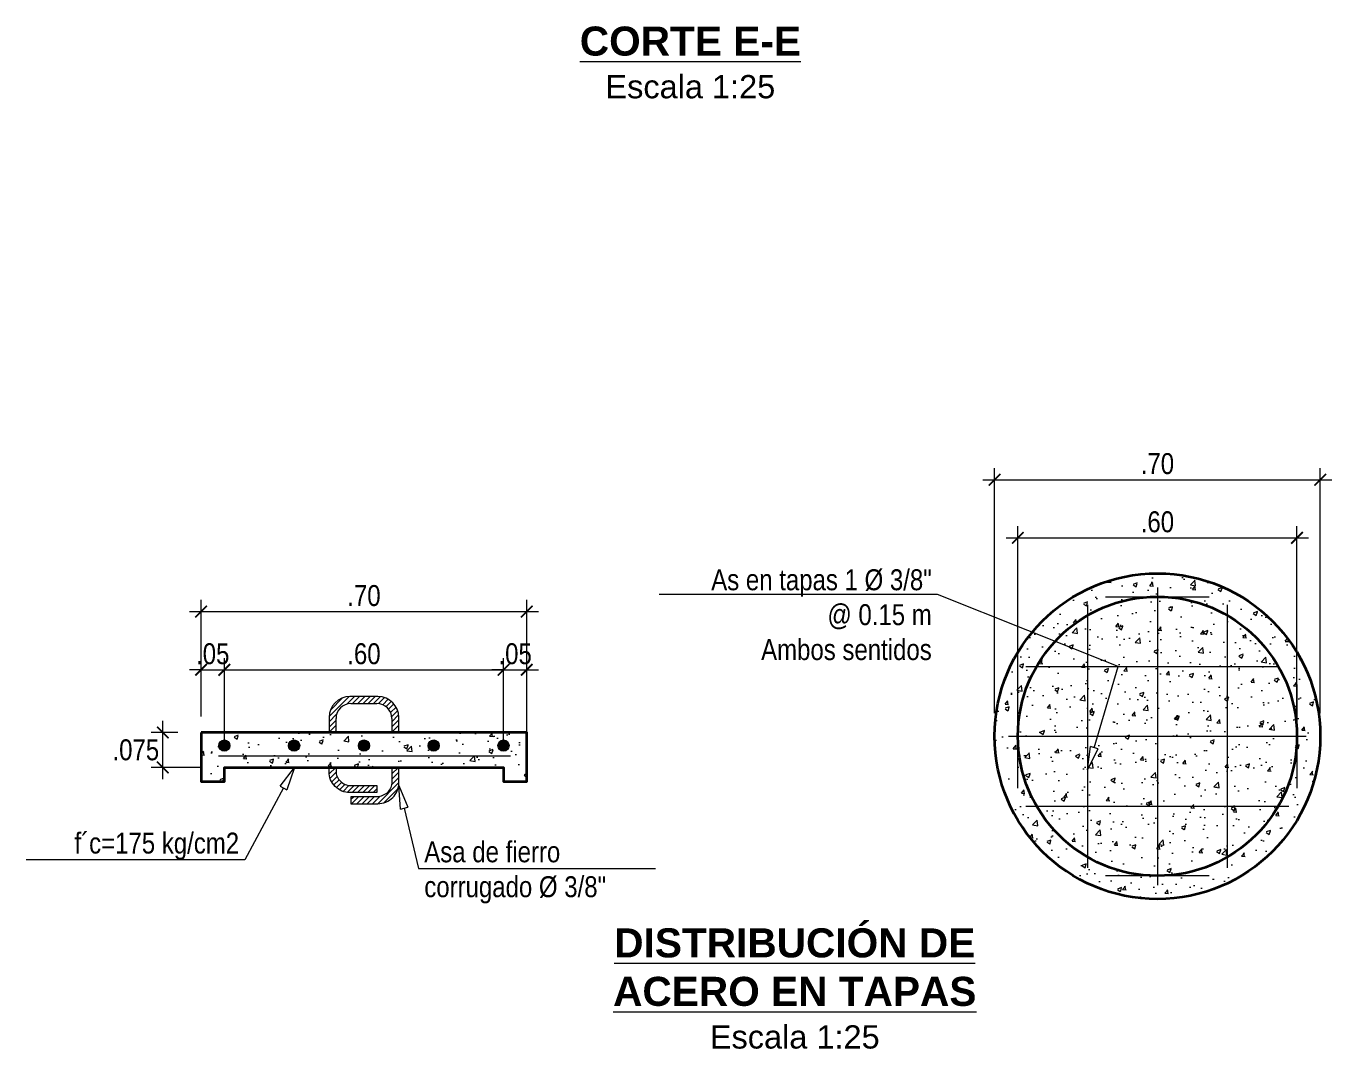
# Model space of a CAD drawing. Header units: metres. Extents: x 0 to 1935, y 0 to 1529.
# Drawn here: x 1918.617 to 1921.424, y 1467.335 to 1469.533 of the extents above; entities that cross this region are included whole.
import ezdxf
from ezdxf import colors
from ezdxf.entities.mleader import LeaderData, LeaderLine
from ezdxf.math import Vec2, Vec3

# ---------------------------------------------------------------- set-up
doc = ezdxf.new("R2010")
doc.units = ezdxf.units.M
doc.header["$LTSCALE"] = 0.005
for name, color, linetype, lineweight in [('-Acero', 152, 'Continuous', 9), ('-Achurado', 251, 'Continuous', 5), ('-Acotado', 251, 'Continuous', 5), ('-Corte', 7, 'Continuous', 35), ('-Textos', 7, 'Continuous', 20), ('-Vista', 148, 'Continuous', 9)]:
    doc.layers.add(name, color=color, linetype=linetype, lineweight=lineweight)
doc.styles.add('-Arial Narrow', font='ARIALN.TTF')
doc.dimstyles.new('Esc 1_25', dxfattribs={"dimscale": 0.025, "dimtxt": 1.8, "dimasz": 1, "dimexe": 1, "dimexo": 2, "dimgap": 0.45, "dimtad": 2, "dimtih": 1, "dimtoh": 1, "dimzin": 4, "dimdsep": 46, "dimtxsty": '-Arial Narrow', "dimblk": 'ARCHTICK', "dimcen": 1, "dimdle": 1, "dimclrd": 256, "dimclre": 256, "dimclrt": 7, "dimadec": 0, "dimazin": 0, "dimtfac": 1, "dimtix": 1, "dimtmove": 1, "dimatfit": 2, "dimldrblk": 'ARCHTICK', "dimfxl": 1, "dimtolj": 2, "dimlwd": 5, "dimlwe": 0, "dimarcsym": 0})

# ---------------------------------------------------------------- blocks, each defined once
blk = doc.blocks.new('Asa de fierro corrugado')
at = {"layer": '-Vista'}
h = blk.add_hatch(dxfattribs=at)
h.set_pattern_fill('ANSI31', color=256, scale=0.0025)
h.set_pattern_definition([(45, (-1549.186777, -1467.416816), (-0.005612660076, 0.005612660076), [])])
h.paths.add_polyline_path([(0.06, 0.0302), (0.06, 0), (0.075, 0), (0.075, 0.0323, 0.414214), (0.03, 0.0773), (-0.03, 0.0773, 0.414214), (-0.075, 0.0323), (-0.075, 0), (-0.06, 0), (-0.06, 0.0302, -0.414214), (-0.0279, 0.0623), (0.0279, 0.0623, -0.414214)])
h.paths.add_polyline_path([(0.075, -0.1081), (0.075, -0.075), (0.06, -0.075), (0.06, -0.106, -0.414214), (0.0279, -0.1381), (-0.0279, -0.1381), (-0.0279, -0.1531), (0.03, -0.1531, 0.414214)])
h.paths.add_polyline_path([(-0.06, -0.0822), (-0.06, -0.075), (-0.075, -0.075), (-0.075, -0.0842, 0.414214), (-0.03, -0.1292), (0.0279, -0.1292), (0.0279, -0.1142), (-0.0279, -0.1142, -0.414214)])
for p, q in [((0.03, 0.0773), (-0.03, 0.0773)), ((-0.0279, 0.0623), (0.0279, 0.0623)), ((-0.075, 0.0323), (-0.075, 0)), ((-0.06, 0), (-0.06, 0.0302)), ((0.06, 0.0302), (0.06, 0)), ((0.075, 0), (0.075, 0.0323)), ((-0.075, 0), (-0.06, 0)), ((0.06, 0), (0.075, 0)), ((-0.075, -0.075), (-0.06, -0.075)), ((-0.025, -0.0756), (-0.0244, -0.075)), ((0.075, -0.075), (0.06, -0.075))]:
    blk.add_line(p, q, dxfattribs=at)
for points in [[(-0.06, -0.075), (-0.06, -0.0822, 0.414214), (-0.0279, -0.1142), (0.0279, -0.1142), (0.0279, -0.1292), (-0.03, -0.1292, -0.414214), (-0.075, -0.0842), (-0.075, -0.075)], [(0.06, -0.075), (0.06, -0.106, -0.414214), (0.0279, -0.1381), (-0.0279, -0.1381), (-0.0279, -0.1531), (0.03, -0.1531, 0.414214), (0.075, -0.1081), (0.075, -0.075)]]:
    blk.add_lwpolyline(points, format="xyb", dxfattribs=at)
for centre, radius, start, end in [((-0.03, 0.0323), 0.045, 90, 180), ((-0.0279, 0.0302), 0.0321, 90, 180), ((0.0279, 0.0302), 0.0321, 360, 90), ((0.03, 0.0323), 0.045, 360, 90)]:
    blk.add_arc(centre, radius, start, end, dxfattribs=at)
blk = doc.blocks.new('_ClosedBlank')
at = {"color": 0, "linetype": 'ByBlock', "lineweight": -2}
for p, q in [((-1, 0.167), (0, 0)), ((-1, 0.167), (-1, -0.167)), ((0, 0), (-1, -0.167))]:
    blk.add_line(p, q, dxfattribs=at)
blk = doc.blocks.new('_ArchTick')
at = {"color": 0, "linetype": 'ByBlock', "const_width": 0.15}
blk.add_lwpolyline([(-0.5, -0.5), (0.5, 0.5)], dxfattribs=at)
blk = doc.blocks.new('*D556')
at = {"layer": '-Acotado', "lineweight": 5, "transparency": 16777216}
blk.add_line((1918.9109, 1467.9146), (1918.9109, 1468.0396), dxfattribs=at)
at = {"layer": '-Acotado', "lineweight": 0, "transparency": 16777216}
for p, q in [((1918.9432, 1468.0146), (1918.8859, 1468.0146)), ((1918.9932, 1467.9396), (1918.8859, 1467.9396))]:
    blk.add_line(p, q, dxfattribs=at)
at = {"layer": 'Defpoints', "color": 0, "transparency": 16777216}
for p in [(1918.9109, 1468.0146), (1918.9932, 1468.0146), (1919.0432, 1467.9396)]:
    blk.add_point(p, dxfattribs=at)
at = {"layer": '-Acotado', "lineweight": 5, "transparency": 16777216, "xscale": 0.025, "yscale": 0.025, "zscale": 0.025}
for p, rotation in [((1918.9109, 1468.0146), 90), ((1918.9109, 1467.9396), 270)]:
    blk.add_blockref('_ArchTick', p, dxfattribs=dict(at, rotation=rotation))
at = {"layer": '-Acotado', "color": 7, "transparency": 16777216, "insert": (1918.8529, 1467.9771), "char_height": 0.045, "attachment_point": 5, "style": '-Arial Narrow'}
blk.add_mtext('\\A2;.075', dxfattribs=at)
blk = doc.blocks.new('*D557')
at = {"layer": '-Acotado', "lineweight": 0, "transparency": 16777216}
for p, q in [((1918.9932, 1468.0489), (1918.9932, 1468.1744)), ((1919.0432, 1467.9896), (1919.0432, 1468.1744))]:
    blk.add_line(p, q, dxfattribs=at)
at = {"layer": '-Acotado', "lineweight": 5, "transparency": 16777216}
for p, q in [((1918.9932, 1468.1494), (1918.9682, 1468.1494)), ((1918.9932, 1468.1494), (1919.0432, 1468.1494)), ((1919.0432, 1468.1494), (1919.0682, 1468.1494))]:
    blk.add_line(p, q, dxfattribs=at)
at = {"layer": 'Defpoints', "color": 0, "transparency": 16777216}
for p in [(1919.0432, 1468.1494), (1918.9932, 1467.9989), (1919.0432, 1467.9396)]:
    blk.add_point(p, dxfattribs=at)
at = {"layer": '-Acotado', "lineweight": 5, "transparency": 16777216, "xscale": 0.025, "yscale": 0.025, "zscale": 0.025}
blk.add_blockref('_ArchTick', (1918.9932, 1468.1494), dxfattribs=at)
at = {"layer": '-Acotado', "lineweight": 5, "transparency": 16777216, "xscale": 0.025, "yscale": 0.025, "zscale": 0.025, "rotation": 180}
blk.add_blockref('_ArchTick', (1919.0432, 1468.1494), dxfattribs=at)
at = {"layer": '-Acotado', "color": 7, "transparency": 16777216, "insert": (1919.0182, 1468.1836), "char_height": 0.045, "attachment_point": 5, "style": '-Arial Narrow'}
blk.add_mtext('\\A2;.05', dxfattribs=at)
blk = doc.blocks.new('*D525')
at = {"layer": '-Acotado', "lineweight": 0, "transparency": 16777216}
for p, q in [((1919.0432, 1467.9896), (1919.0432, 1468.1744)), ((1919.6432, 1467.9896), (1919.6432, 1468.1744))]:
    blk.add_line(p, q, dxfattribs=at)
at = {"layer": '-Acotado', "lineweight": 5, "transparency": 16777216}
blk.add_line((1919.0182, 1468.1494), (1919.6682, 1468.1494), dxfattribs=at)
at = {"layer": 'Defpoints', "color": 0, "transparency": 16777216}
for p in [(1919.6432, 1468.1494), (1919.0432, 1467.9396), (1919.6432, 1467.9396)]:
    blk.add_point(p, dxfattribs=at)
at = {"layer": '-Acotado', "lineweight": 5, "transparency": 16777216, "xscale": 0.025, "yscale": 0.025, "zscale": 0.025, "rotation": 180}
blk.add_blockref('_ArchTick', (1919.0432, 1468.1494), dxfattribs=at)
at = {"layer": '-Acotado', "lineweight": 5, "transparency": 16777216, "xscale": 0.025, "yscale": 0.025, "zscale": 0.025}
blk.add_blockref('_ArchTick', (1919.6432, 1468.1494), dxfattribs=at)
at = {"layer": '-Acotado', "color": 7, "transparency": 16777216, "insert": (1919.3432, 1468.1836), "char_height": 0.045, "attachment_point": 5, "style": '-Arial Narrow'}
blk.add_mtext('\\A2;.60', dxfattribs=at)
blk = doc.blocks.new('*D526')
at = {"layer": '-Acotado', "lineweight": 0, "transparency": 16777216}
for p, q in [((1919.6432, 1467.9896), (1919.6432, 1468.1744)), ((1919.6932, 1467.9903), (1919.6932, 1468.1744))]:
    blk.add_line(p, q, dxfattribs=at)
at = {"layer": '-Acotado', "lineweight": 5, "transparency": 16777216}
for p, q in [((1919.6432, 1468.1494), (1919.6182, 1468.1494)), ((1919.6432, 1468.1494), (1919.6932, 1468.1494)), ((1919.6932, 1468.1494), (1919.7182, 1468.1494))]:
    blk.add_line(p, q, dxfattribs=at)
at = {"layer": 'Defpoints', "color": 0, "transparency": 16777216}
for p in [(1919.6932, 1468.1494), (1919.6932, 1467.9403), (1919.6432, 1467.9396)]:
    blk.add_point(p, dxfattribs=at)
at = {"layer": '-Acotado', "lineweight": 5, "transparency": 16777216, "xscale": 0.025, "yscale": 0.025, "zscale": 0.025}
blk.add_blockref('_ArchTick', (1919.6432, 1468.1494), dxfattribs=at)
at = {"layer": '-Acotado', "lineweight": 5, "transparency": 16777216, "xscale": 0.025, "yscale": 0.025, "zscale": 0.025, "rotation": 180}
blk.add_blockref('_ArchTick', (1919.6932, 1468.1494), dxfattribs=at)
at = {"layer": '-Acotado', "color": 7, "transparency": 16777216, "insert": (1919.6682, 1468.1836), "char_height": 0.045, "attachment_point": 5, "style": '-Arial Narrow'}
blk.add_mtext('\\A2;.05', dxfattribs=at)
blk = doc.blocks.new('*D527')
at = {"layer": '-Acotado', "lineweight": 0, "transparency": 16777216}
for p, q in [((1920.7487, 1468.0565), (1920.7487, 1468.458)), ((1921.3487, 1468.0565), (1921.3487, 1468.458))]:
    blk.add_line(p, q, dxfattribs=at)
at = {"layer": '-Acotado', "lineweight": 5, "transparency": 16777216}
blk.add_line((1920.7237, 1468.433), (1921.3737, 1468.433), dxfattribs=at)
at = {"layer": 'Defpoints', "color": 0, "transparency": 16777216}
for p in [(1921.3487, 1468.433), (1920.7487, 1468.0065), (1921.3487, 1468.0065)]:
    blk.add_point(p, dxfattribs=at)
at = {"layer": '-Acotado', "lineweight": 5, "transparency": 16777216, "xscale": 0.025, "yscale": 0.025, "zscale": 0.025, "rotation": 180}
blk.add_blockref('_ArchTick', (1920.7487, 1468.433), dxfattribs=at)
at = {"layer": '-Acotado', "lineweight": 5, "transparency": 16777216, "xscale": 0.025, "yscale": 0.025, "zscale": 0.025}
blk.add_blockref('_ArchTick', (1921.3487, 1468.433), dxfattribs=at)
at = {"layer": '-Acotado', "color": 7, "transparency": 16777216, "insert": (1921.0487, 1468.4672), "char_height": 0.045, "attachment_point": 5, "style": '-Arial Narrow'}
blk.add_mtext('\\A2;.60', dxfattribs=at)
blk = doc.blocks.new('*D558')
at = {"layer": '-Acotado', "lineweight": 5, "transparency": 16777216}
blk.add_line((1920.6737, 1468.558), (1921.4237, 1468.558), dxfattribs=at)
at = {"layer": '-Acotado', "lineweight": 0, "transparency": 16777216}
for p, q in [((1920.6987, 1468.0565), (1920.6987, 1468.583)), ((1921.3987, 1468.0565), (1921.3987, 1468.583))]:
    blk.add_line(p, q, dxfattribs=at)
at = {"layer": 'Defpoints', "color": 0, "transparency": 16777216}
for p in [(1921.3987, 1468.558), (1920.6987, 1468.0065), (1921.3987, 1468.0065)]:
    blk.add_point(p, dxfattribs=at)
at = {"layer": '-Acotado', "lineweight": 5, "transparency": 16777216, "xscale": 0.025, "yscale": 0.025, "zscale": 0.025, "rotation": 180}
blk.add_blockref('_ArchTick', (1920.6987, 1468.558), dxfattribs=at)
at = {"layer": '-Acotado', "lineweight": 5, "transparency": 16777216, "xscale": 0.025, "yscale": 0.025, "zscale": 0.025}
blk.add_blockref('_ArchTick', (1921.3987, 1468.558), dxfattribs=at)
at = {"layer": '-Acotado', "color": 7, "transparency": 16777216, "insert": (1921.0487, 1468.5922), "char_height": 0.045, "attachment_point": 5, "style": '-Arial Narrow'}
blk.add_mtext('\\A2;.70', dxfattribs=at)
blk = doc.blocks.new('*D559')
at = {"layer": '-Acotado', "lineweight": 0, "transparency": 16777216}
for p, q in [((1918.9932, 1468.0646), (1918.9932, 1468.2994)), ((1919.6932, 1468.0646), (1919.6932, 1468.2994))]:
    blk.add_line(p, q, dxfattribs=at)
at = {"layer": '-Acotado', "lineweight": 5, "transparency": 16777216}
blk.add_line((1918.9682, 1468.2744), (1919.7182, 1468.2744), dxfattribs=at)
at = {"layer": 'Defpoints', "color": 0, "transparency": 16777216}
for p in [(1919.6932, 1468.2744), (1918.9932, 1468.0146), (1919.6932, 1468.0146)]:
    blk.add_point(p, dxfattribs=at)
at = {"layer": '-Acotado', "lineweight": 5, "transparency": 16777216, "xscale": 0.025, "yscale": 0.025, "zscale": 0.025, "rotation": 180}
blk.add_blockref('_ArchTick', (1918.9932, 1468.2744), dxfattribs=at)
at = {"layer": '-Acotado', "lineweight": 5, "transparency": 16777216, "xscale": 0.025, "yscale": 0.025, "zscale": 0.025}
blk.add_blockref('_ArchTick', (1919.6932, 1468.2744), dxfattribs=at)
at = {"layer": '-Acotado', "color": 7, "transparency": 16777216, "insert": (1919.3432, 1468.3086), "char_height": 0.045, "attachment_point": 5, "style": '-Arial Narrow'}
blk.add_mtext('\\A2;.70', dxfattribs=at)

msp = doc.modelspace()

# ---------------------------------------------------------------- hatches: boundary and pattern name
at = {"layer": '-Acero', "ltscale": 3}
for points in [[(1919.04316, 1467.99861, 1), (1919.04316, 1467.97461, 1)], [(1919.19316, 1467.99861, 1), (1919.19316, 1467.97461, 1)], [(1919.34316, 1467.99861, 1), (1919.34316, 1467.97461, 1)], [(1919.49316, 1467.99861, 1), (1919.49316, 1467.97461, 1)], [(1919.64316, 1467.99861, 1), (1919.64316, 1467.97461, 1)]]:
    msp.add_hatch(color=256, dxfattribs=at).paths.add_polyline_path(points)
at = {"layer": '-Achurado'}
h = msp.add_hatch(dxfattribs=at)
h.set_pattern_fill('AR-CONC', color=256, scale=0.0005)
h.set_pattern_definition([(50, (338.53452, -18.15585), (0.0910923345, -0.0079695428), [0.009525, -0.104775]), (355, (338.53452, -18.15585), (-0.0176217107, 0.0955284226), [0.00762, -0.083820292]), (100.4514447, (338.54211, -18.156515), (0.0734706235, 0.087558876), [0.0080950044, -0.0890451223]), (46.1842, (338.53452, -18.13045), (0.1355395204, -0.021021164), [0.0142875, -0.1571625]), (96.6355576, (338.54582, -18.1322), (0.118702067, 0.123713062), [0.012142512, -0.133567804]), (351.184151, (338.53452, -18.13045), (0.118702067, 0.123713062), [0.0114299835, -0.125729866]), (21, (338.54722, -18.1368), (0.0758071956, -0.051132599), [0.009525, -0.104775]), (326, (338.54722, -18.1368), (0.030901014, 0.092093983), [0.00762, -0.08382]), (71.451445, (338.55354, -18.14106), (0.1067082096, 0.0409613844), [0.0080950044, -0.0890449688]), (37.5, (338.534523, -18.15585), (0.00154430163, 0.04227751944), [0, -0.082804, 0, -0.08509, 0, -0.0841375]), (7.5, (338.534523, -18.15585), (0.0334098313, 0.0500902874), [0, -0.048514, 0, -0.080899, 0, -0.0320675]), (327.5, (338.5062, -18.15585), (0.0677952976, -0.002864372), [0, -0.03175, 0, -0.09906, 0, -0.131445]), (317.5, (338.4935, -18.15585), (0.0740645907, 0.0127132455), [0, -0.041275, 0, -0.065786, 0, -0.093345])])
edge = h.paths.add_edge_path()
edge.add_arc((1921.04872, 1468.00654), 0.35, 0, 360)
h = msp.add_hatch(dxfattribs=at)
h.set_pattern_fill('AR-CONC', color=256, scale=0.0005)
h.set_pattern_definition([(50, (338.1551, -18.28839), (0.0910923345, -0.0079695428), [0.009525, -0.104775]), (355, (338.1551, -18.28839), (-0.0176217107, 0.0955284226), [0.00762, -0.083820292]), (100.4514447, (338.16269, -18.28905), (0.0734706235, 0.087558876), [0.0080950044, -0.0890451223]), (46.1842, (338.1551, -18.26299), (0.1355395204, -0.021021164), [0.0142875, -0.1571625]), (96.6355576, (338.1664, -18.26474), (0.118702067, 0.123713062), [0.012142512, -0.133567804]), (351.184151, (338.1551, -18.26299), (0.118702067, 0.123713062), [0.0114299835, -0.125729866]), (21, (338.1678, -18.26934), (0.0758071956, -0.051132599), [0.009525, -0.104775]), (326, (338.1678, -18.26934), (0.030901014, 0.092093983), [0.00762, -0.08382]), (71.451445, (338.17412, -18.2736), (0.1067082096, 0.0409613844), [0.0080950044, -0.0890449688]), (37.5, (338.1551, -18.288387), (0.00154430163, 0.04227751944), [0, -0.082804, 0, -0.08509, 0, -0.0841375]), (7.5, (338.1551, -18.288387), (0.0334098313, 0.0500902874), [0, -0.048514, 0, -0.080899, 0, -0.0320675]), (327.5, (338.12678, -18.288387), (0.0677952976, -0.002864372), [0, -0.03175, 0, -0.09906, 0, -0.131445]), (317.5, (338.11408, -18.288387), (0.0740645907, 0.0127132455), [0, -0.041275, 0, -0.065786, 0, -0.093345])])
h.paths.add_polyline_path([(1918.99316, 1468.01461), (1918.99316, 1467.90961), (1919.04316, 1467.90961), (1919.04316, 1467.93961), (1919.64316, 1467.93961), (1919.64316, 1467.90961), (1919.69316, 1467.90961), (1919.69316, 1468.01461)])

# ---------------------------------------------------------------- linework, layer by layer
at = {"layer": '-Acero', "ltscale": 3}
msp.add_line((1919.03065, 1467.96461), (1919.65805, 1467.96461), dxfattribs=at)
for points in [[(1920.93736, 1468.30654), (1921.16007, 1468.30654)], [(1921.04872, 1468.32654), (1921.04872, 1467.68654)], [(1920.89872, 1468.2892), (1920.89872, 1467.72387)], [(1921.19872, 1468.2892), (1921.19872, 1467.72387)], [(1920.76605, 1468.15654), (1921.30852, 1468.15654)], [(1920.74872, 1467.89518), (1920.74872, 1468.11789)], [(1921.34872, 1468.11789), (1921.34872, 1467.89518)], [(1920.72872, 1468.00654), (1921.36872, 1468.00654)], [(1920.76605, 1467.85654), (1921.33138, 1467.85654)], [(1921.16007, 1467.70654), (1920.93736, 1467.70654)]]:
    msp.add_lwpolyline(points, dxfattribs=at)
for centre in [(1919.04316, 1467.98661), (1919.19316, 1467.98661), (1919.34316, 1467.98661), (1919.49316, 1467.98661), (1919.64316, 1467.98661)]:
    msp.add_circle(centre, 0.012, dxfattribs=at)
at = {"layer": '-Corte', "ltscale": 3}
msp.add_lwpolyline([(1918.99316, 1468.01461), (1918.99316, 1467.90961), (1919.04316, 1467.90961), (1919.04316, 1467.93961), (1919.64316, 1467.93961), (1919.64316, 1467.90961), (1919.69316, 1467.90961), (1919.69316, 1468.01461)], close=True, dxfattribs=at)
at = {"layer": '-Corte'}
for radius in [0.35, 0.3]:
    msp.add_circle((1921.04872, 1468.00654), radius, dxfattribs=at)

# ---------------------------------------------------------------- block references
at = {"layer": '-Acotado'}
msp.add_blockref('Asa de fierro corrugado', (1919.34316, 1468.01461), dxfattribs=at)

# ---------------------------------------------------------------- texts
at = {"layer": '-Textos', "char_height": 0.09375, "attachment_point": 5, "style": '-Arial Narrow'}
for s, insert in [('{\\fArial|b1|i0|c0|p34;\\H0.66667x;\\LCORTE E-E\\P\\fArial|b0|i0|c0|p34;\\H0.8x;\\lEscala 1:25}', (1920.0448, 1469.45444)), ('{\\fArial|b1|i0|c0|p34;\\H0.66667x;\\LDISTRIBUCIÓN DE\\PACERO EN TAPAS\\P\\fArial|b0|i0|c0|p34;\\H0.8x;\\lEscala 1:25}', (1920.26919, 1467.46416))]:
    msp.add_mtext(s, dxfattribs=dict(at, insert=insert))

# ---------------------------------------------------------------- dimensions: what is measured, and where the dimension line sits
at = {"layer": '-Acotado'}
for base, p1, p2, picture, middle in [((1921.39872, 1468.55799), (1920.69872, 1468.00654), (1921.39872, 1468.00654), '*D558', (1921.04872, 1468.55799)), ((1919.69316, 1468.27436), (1918.99316, 1468.01461), (1919.69316, 1468.01461), '*D559', (1919.34316, 1468.27436))]:
    dim = msp.add_linear_dim(base=base, p1=p1, p2=p2, dimstyle='Esc 1_25', override={"dimtmove": 0}, dxfattribs=at)
    dim.commit()
    dim.dimension.update_dxf_attribs({"geometry": picture, "text_midpoint": middle, "dimtype": 160})
for base, p1, p2, picture, middle in [((1921.34872, 1468.43299), (1920.74872, 1468.00654), (1921.34872, 1468.00654), '*D527', (1921.04872, 1468.46721)), ((1919.64316, 1468.14936), (1919.04316, 1467.93961), (1919.64316, 1467.93961), '*D525', (1919.34316, 1468.18359))]:
    dim = msp.add_linear_dim(base=base, p1=p1, p2=p2, dimstyle='Esc 1_25', override={"dimtmove": 0}, dxfattribs=at)
    dim.commit()
    dim.dimension.update_dxf_attribs({"geometry": picture, "text_midpoint": middle})
for base, p1, p2, picture, middle in [((1919.04316, 1468.14936), (1918.99316, 1467.99888), (1919.04316, 1467.93961), '*D557', (1919.01816, 1468.18359)), ((1919.69316, 1468.14936), (1919.64316, 1467.93961), (1919.69316, 1467.94034), '*D526', (1919.66816, 1468.18359))]:
    dim = msp.add_linear_dim(base=base, p1=p1, p2=p2, dimstyle='Esc 1_25', dxfattribs=at)
    dim.commit()
    dim.dimension.update_dxf_attribs({"geometry": picture, "text_midpoint": middle})
dim = msp.add_linear_dim(base=(1918.9109, 1468.01461), p1=(1919.04316, 1467.93961), p2=(1918.99316, 1468.01461), angle=90, dimstyle='Esc 1_25', override={"dimdec": 3}, dxfattribs=at)
dim.commit()
dim.dimension.update_dxf_attribs({"geometry": '*D556', "text_midpoint": (1918.85294, 1467.97711)})

# ---------------------------------------------------------------- leaders
ml = msp.add_multileader_mtext('Standard', dxfattribs=at)
ml.set_content('As en tapas 1 %%C 3/8" \\P@ 0.15 m\\PAmbos sentidos', color=7, style='-Arial Narrow')
ml.set_leader_properties(color=7, linetype='ByLayer', lineweight=0)
ml.set_arrow_properties(name='CLOSEDBLANK')
ml.build(insert=Vec2(0, 0))
ml.multileader.update_dxf_attribs({"has_dogleg": 0, "text_left_attachment_type": 6, "text_right_attachment_type": 6, "dogleg_length": 0, "arrow_head_size": 0.05, "scale": 0.025})
ctx = ml.context
ctx.base_point, ctx.scale, ctx.char_height, ctx.arrow_head_size, ctx.landing_gap_size, ctx.plane_origin = Vec3(1920.07952, 1468.31137), 0.025, 0.045, 0.05, 0.0125, Vec3(1920.89872, 1467.93403)
ctx.left_attachment, ctx.right_attachment, ctx.text_align_type = 6, 6, 2
notes = []
notes.append((ctx, [(0, (1, 1, 0), (1920.57616, 1468.31137), (-1, 0), 0, [(1, [(1920.89872, 1467.93403), (1920.96425, 1468.15654)], 0, [])])]))
ctx.mtext.insert, ctx.mtext.alignment, ctx.mtext.flow_direction = Vec3(1920.56366, 1468.36537), 3, 5
ml = msp.add_multileader_mtext('Standard', dxfattribs=at)
ml.set_content('f´c=175 kg/cm2', color=7, style='-Arial Narrow')
ml.set_leader_properties(color=7, linetype='ByLayer', lineweight=0)
ml.set_arrow_properties(name='CLOSEDBLANK')
ml.build(insert=Vec2(0, 0))
ml.multileader.update_dxf_attribs({"has_dogleg": 0, "text_left_attachment_type": 6, "text_right_attachment_type": 6, "dogleg_length": 0, "arrow_head_size": 0.05, "scale": 0.025})
ctx = ml.context
ctx.base_point, ctx.scale, ctx.char_height, ctx.arrow_head_size, ctx.landing_gap_size, ctx.plane_origin = Vec3(1918.7118, 1467.74121), 0.025, 0.045, 0.05, 0.0125, Vec3(1918.32072, 1468.19045)
ctx.left_attachment, ctx.right_attachment, ctx.text_align_type = 6, 6, 2
notes.append((ctx, [(1, (1, 1, 0), (1919.0874, 1467.74121), (-1, 0), 0, [(0, [(1919.19377, 1467.93961)], 0, [])])]))
ctx.mtext.insert, ctx.mtext.alignment, ctx.mtext.flow_direction = Vec3(1919.0749, 1467.79944), 3, 5
ml = msp.add_multileader_mtext('Standard', dxfattribs=at)
ml.set_content('Asa de fierro\\Pcorrugado %%C 3/8"', color=7, style='-Arial Narrow')
ml.set_leader_properties(color=7, linetype='ByLayer', lineweight=0)
ml.set_arrow_properties(name='CLOSEDBLANK')
ml.build(insert=Vec2(0, 0))
ml.multileader.update_dxf_attribs({"has_dogleg": 0, "text_left_attachment_type": 6, "text_right_attachment_type": 6, "dogleg_length": 0, "arrow_head_size": 0.05, "scale": 0.025})
ctx = ml.context
ctx.base_point, ctx.scale, ctx.char_height, ctx.arrow_head_size, ctx.landing_gap_size, ctx.plane_origin = Vec3(1919.46038, 1467.72246), 0.025, 0.045, 0.05, 0.0125, Vec3(1919.39141, 1467.50169)
ctx.left_attachment, ctx.right_attachment = 6, 6
notes.append((ctx, [(0, (1, 1, 0), (1919.46038, 1467.72246), (1, 0), 0, [(0, [(1919.41816, 1467.90061)], 0, [])])]))
ctx.mtext.insert, ctx.mtext.flow_direction = Vec3(1919.47288, 1467.78069), 5
for ctx, leaders in notes:
    for number, flags, end, landing, length, lines in leaders:
        leader = LeaderData()
        leader.index, (leader.has_last_leader_line, leader.has_dogleg_vector, leader.attachment_direction) = number, flags
        leader.last_leader_point, leader.dogleg_vector, leader.dogleg_length = Vec3(end), Vec3(landing), length
        for number, points, colour, breaks in lines:
            line = LeaderLine()
            line.index, line.vertices, line.color, line.breaks = number, Vec3.list(points), colors.encode_raw_color(colour), breaks
            leader.lines.append(line)
        ctx.leaders.append(leader)

doc.saveas('drawing.dxf')
